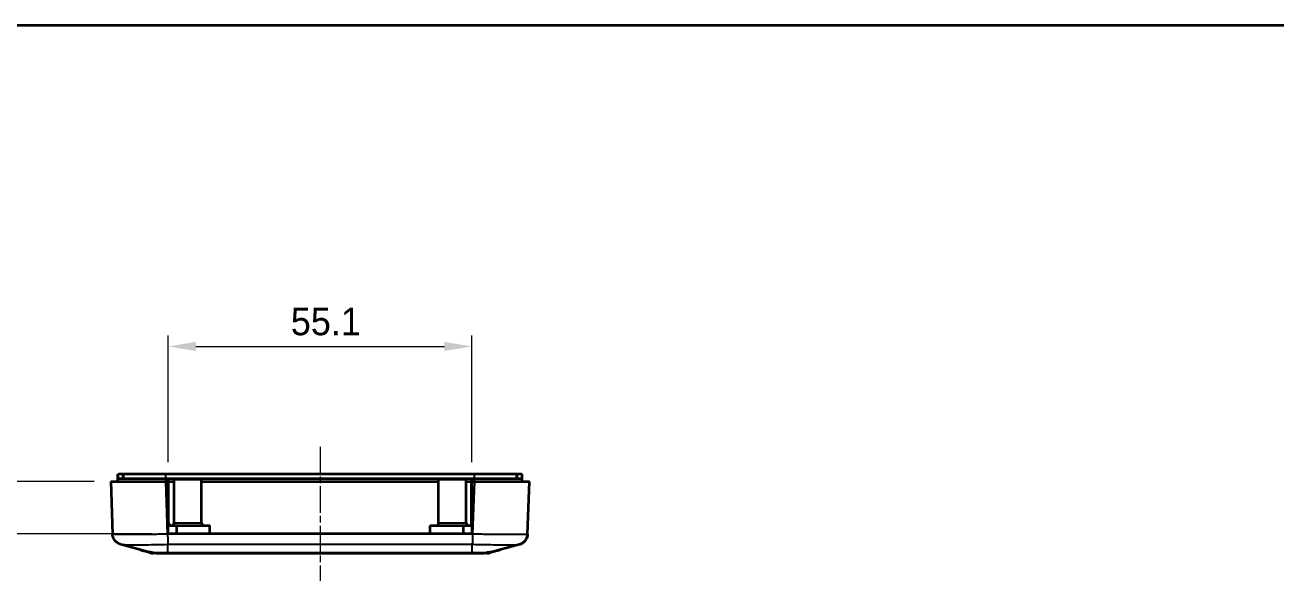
# Model space of a CAD drawing. Header units: millimetres. Extents: x 0 to 3058, y 0 to 562.
# Drawn here: x 2135 to 2362.1, y 459.7 to 562 of the extents above; entities that cross this region are included whole.
import ezdxf

# ---------------------------------------------------------------- set-up
doc = ezdxf.new("R2010")
doc.units = ezdxf.units.MM
doc.header["$LTSCALE"] = 1.5
doc.linetypes.add('CHAIN', pattern=[0.3543, 0.2362, -0.0295, 0.0591, -0.0295])
doc.layers.get('Defpoints').update_dxf_attribs({"lineweight": 25})
for name, color, linetype, lineweight in [('Border (ISO)', 7, 'Continuous', 35), ('Centerline (ISO)', 131, 'Continuous', 18), ('Dimension (ISO)', 7, 'Continuous', 18), ('Dimension (ISO) @ 1', 7, 'Continuous', 18), ('Visible (ISO)', 7, 'Continuous', 35), ('Visible Narrow (ISO)', 7, 'Continuous', 25)]:
    doc.layers.add(name, color=color, linetype=linetype, lineweight=lineweight)
doc.styles.add('Note Text (TK)', font='')
doc.styles.get('Note Text (TK)').set_extended_font_data('MS PGothic')
doc.dimstyles.new('Default - Method 1b (TK)', dxfattribs={"dimscale": 1.5, "dimtxt": 2.5, "dimasz": 2.5, "dimexe": 1, "dimexo": 1.5, "dimgap": 1, "dimtad": 1, "dimtoh": 1, "dimrnd": 1e-08, "dimdsep": 46, "dimtxsty": 'Note Text (TK)', "dimcen": 0.09, "dimdle": 5, "dimclrd": 100, "dimclre": 100, "dimclrt": 7, "dimadec": 1, "dimazin": 1, "dimtfac": 1, "dimtmove": 0, "dimatfit": 3, "dimfxl": 1, "dimtolj": 1, "dimlwd": -1, "dimlwe": -1, "dimarcsym": 0})

# ---------------------------------------------------------------- blocks, each defined once
blk = doc.blocks.new('図面枠 tk図枠')
at = {"layer": 'Border (ISO)'}
blk.add_line((14.5, 289), (405.5, 289), dxfattribs=at)
blk = doc.blocks.new('*D106')
at = {"layer": 'Defpoints', "color": 0}
for p in [(2150.57, 479.19), (2122.57, 469.69), (2161.02, 469.69)]:
    blk.add_point(p, dxfattribs=at)
at = {"layer": 'Dimension (ISO)', "color": 100}
for p, q in [((2122.57, 484.19), (2122.57, 489.19)), ((2147.57, 479.19), (2120.57, 479.19)), ((2122.57, 479.19), (2122.57, 469.69)), ((2158.02, 469.69), (2120.57, 469.69)), ((2122.57, 464.69), (2122.57, 459.69))]:
    blk.add_line(p, q, dxfattribs=at)
for points in [[(2121.73, 484.19), (2123.4, 484.19), (2122.57, 479.19)], [(2121.73, 464.69), (2123.4, 464.69), (2122.57, 469.69)]]:
    blk.add_solid(points, dxfattribs=at)
at = {"layer": 'Dimension (ISO)', "color": 7, "insert": (2118.07, 470.45), "char_height": 5, "attachment_point": 4, "rotation": 90, "style": 'Note Text (TK)'}
blk.add_mtext('\\A1;9.5', dxfattribs=at)
blk = doc.blocks.new('*D107')
at = {"layer": 'Defpoints', "color": 0}
for p in [(2216.12, 503.69), (2161.02, 479.69), (2216.12, 479.69)]:
    blk.add_point(p, dxfattribs=at)
at = {"layer": 'Dimension (ISO)', "color": 100}
for p, q in [((2161.02, 482.69), (2161.02, 505.69)), ((2216.12, 482.69), (2216.12, 505.69)), ((2166.02, 503.69), (2211.12, 503.69))]:
    blk.add_line(p, q, dxfattribs=at)
for points in [[(2166.02, 504.52), (2166.02, 502.86), (2161.02, 503.69)], [(2211.12, 504.52), (2211.12, 502.86), (2216.12, 503.69)]]:
    blk.add_solid(points, dxfattribs=at)
at = {"layer": 'Dimension (ISO)', "color": 7, "insert": (2183.25, 508.19), "char_height": 5, "attachment_point": 4, "style": 'Note Text (TK)'}
blk.add_mtext('\\A1;55.1', dxfattribs=at)

msp = doc.modelspace()

# ---------------------------------------------------------------- linework, layer by layer
at = {"layer": 'Centerline (ISO)', "linetype": 'CHAIN', "ltscale": 13.50107}
msp.add_line((2188.5728, 485.4917), (2188.5728, 461.1917), dxfattribs=at)
at = {"layer": 'Visible (ISO)'}
for p, q in [((2150.5728, 479.1917), (2160.5667, 479.1917)), ((2150.5728, 479.1917), (2150.9061, 469.6483)), ((2151.8728, 480.4917), (2151.9728, 480.4917)), ((2151.8728, 479.6917), (2151.8728, 480.4917)), ((2160.5667, 479.6917), (2151.8728, 479.6917)), ((2151.8728, 479.1917), (2151.8728, 479.6917)), ((2152.7728, 480.4917), (2151.9728, 480.4917)), ((2152.7728, 480.4917), (2152.8728, 480.4917)), ((2160.5709, 480.4917), (2152.8728, 480.4917)), ((2152.8728, 479.6917), (2152.8728, 480.4917)), ((2161.0228, 479.6917), (2160.5667, 479.6917)), ((2160.5667, 479.1917), (2161.0228, 479.1917)), ((2216.5748, 480.4917), (2160.5709, 480.4917)), ((2161.0228, 479.1917), (2161.0228, 479.6917)), ((2216.1228, 479.6917), (2161.0228, 479.6917)), ((2161.0228, 479.5917), (2161.0728, 479.5917)), ((2161.0228, 469.6917), (2161.0228, 479.1917)), ((2161.0728, 471.6917), (2161.0728, 479.5917)), ((2161.0728, 479.1917), (2162.0728, 479.1917)), ((2162.0728, 479.5917), (2167.0728, 479.5917)), ((2162.0728, 471.6917), (2162.0728, 479.5917)), ((2167.0728, 471.6917), (2167.0728, 479.5917)), ((2167.0728, 479.1917), (2210.0728, 479.1917)), ((2210.0728, 479.5917), (2215.0728, 479.5917)), ((2210.0728, 471.6917), (2210.0728, 479.5917)), ((2215.0728, 471.6917), (2215.0728, 479.5917)), ((2215.0728, 479.1917), (2216.0728, 479.1917)), ((2216.0728, 479.5917), (2216.1228, 479.5917)), ((2216.0728, 471.6917), (2216.0728, 479.5917)), ((2216.1228, 479.1917), (2216.1228, 479.6917)), ((2216.5789, 479.6917), (2216.1228, 479.6917)), ((2216.1228, 479.1917), (2216.1228, 469.6917)), ((2216.1228, 479.1917), (2216.5789, 479.1917)), ((2224.2728, 480.4917), (2216.5748, 480.4917)), ((2225.2728, 479.6917), (2216.5789, 479.6917)), ((2216.5789, 479.1917), (2226.5728, 479.1917)), ((2224.2728, 480.4917), (2224.3728, 480.4917)), ((2224.2728, 479.6917), (2224.2728, 480.4917)), ((2225.1728, 480.4917), (2224.3728, 480.4917)), ((2225.1728, 480.4917), (2225.2728, 480.4917)), ((2225.2728, 479.6917), (2225.2728, 480.4917)), ((2225.2728, 479.1917), (2225.2728, 479.6917)), ((2226.2395, 469.6477), (2226.5728, 479.1917)), ((2161.0228, 471.1917), (2162.5728, 471.1917)), ((2162.5728, 471.1917), (2168.5728, 471.1917)), ((2162.5728, 469.6917), (2162.5728, 471.1917)), ((2168.5728, 469.6917), (2168.5728, 471.1917)), ((2208.5728, 471.1917), (2214.5728, 471.1917)), ((2208.5728, 469.6917), (2208.5728, 471.1917)), ((2214.5728, 471.1917), (2216.1228, 471.1917)), ((2214.5728, 469.6917), (2214.5728, 471.1917)), ((2216.1228, 469.6917), (2161.0228, 469.6917)), ((2157.76, 466.2671), (2156.0962, 466.7375)), ((2159.2009, 466.1917), (2158.3041, 466.1917)), ((2159.2009, 466.1917), (2160.948, 466.1917)), ((2160.948, 466.1917), (2216.1976, 466.1917)), ((2216.1976, 466.1917), (2217.9447, 466.1917)), ((2218.8416, 466.1917), (2217.9447, 466.1917)), ((2221.0494, 466.7375), (2219.3857, 466.2671))]:
    msp.add_line(p, q, dxfattribs=at)
for centre, radius, start, end in [((2161.5728, 471.6917), 0.5, 180, 270), ((2161.5728, 471.6917), 0.5, 270, 0), ((2167.5728, 471.6917), 0.5, 180, 270), ((2209.5728, 471.6917), 0.5, 270, 0), ((2215.5728, 471.6917), 0.5, 180, 270), ((2215.5728, 471.6917), 0.5, 270, 0), ((2158.3039, 468.1917), 2, 254.23093, 270), ((2218.8417, 468.1917), 2, 270, 285.76907)]:
    msp.add_arc(centre, radius, start, end, dxfattribs=at)
for points, knots in [([(2152.3861, 467.7791), (2152.3472, 467.7901), (2152.3025, 467.8036), (2152.193, 467.8426), (2152.1284, 467.8677), (2151.9633, 467.9471), (2151.8625, 468), (2151.602, 468.1894), (2151.4355, 468.3257), (2151.1417, 468.7489), (2151.0202, 468.9864), (2150.9276, 469.3921), (2150.9106, 469.5195), (2150.9061, 469.6477)], [1.189555672, 1.189555672, 1.189555672, 1.189555672, 1.2013546008, 1.2013546008, 1.2131535296, 1.2131535296, 1.2249524584, 1.2249524584, 1.2367513872, 1.2367513872, 1.2450579298, 1.2450579298, 1.248550316, 1.248550316, 1.248550316, 1.248550316]), ([(2226.2395, 469.6477), (2226.232, 469.4332), (2226.1882, 469.2223), (2226.0504, 468.8385), (2225.9543, 468.6724), (2225.7347, 468.3692), (2225.613, 468.2544), (2225.3654, 468.0504), (2225.2522, 467.9858), (2225.069, 467.89), (2224.9978, 467.8606), (2224.878, 467.8151), (2224.8297, 467.7997), (2224.778, 467.7844), (2224.7686, 467.7817), (2224.7595, 467.7791)], [0.0007079774, 0.0007079774, 0.0007079774, 0.0007079774, 0.0065518099, 0.0065518099, 0.0130355885, 0.0130355885, 0.0215550524, 0.0215550524, 0.0333539812, 0.0333539812, 0.04515291, 0.04515291, 0.0569518388, 0.0569518388, 0.0597026215, 0.0597026215, 0.0597026215, 0.0597026215]), ([(2224.7595, 467.7791), (2224.7985, 467.7901), (2224.8431, 467.8036), (2224.9526, 467.8426), (2225.0172, 467.8677), (2225.1823, 467.9471), (2225.2831, 468), (2225.5436, 468.1894), (2225.7101, 468.3257), (2226.004, 468.7489), (2226.1254, 468.9864), (2226.218, 469.3921), (2226.235, 469.5194), (2226.2395, 469.6476)], [1.1895556723, 1.1895556723, 1.1895556723, 1.1895556723, 1.2013544975, 1.2013544975, 1.2131533227, 1.2131533227, 1.224952148, 1.224952148, 1.2367509732, 1.2367509732, 1.2450576797, 1.2450576797, 1.2485497984, 1.2485497984, 1.2485497984, 1.2485497984]), ([(2156.0126, 466.7595), (2156.083, 466.7397), (2156.1789, 466.7169), (2156.4508, 466.6585), (2156.6396, 466.6215), (2157.1366, 466.5275), (2157.4582, 466.4688), (2158.0447, 466.3585), (2158.2944, 466.3106), (2158.5446, 466.2601)], [-0.37306211, -0.37306211, -0.37306211, -0.37306211, -0.306121113, -0.306121113, -0.220565371, -0.220565371, -0.110928462, -0.110928462, -0.03399724, -0.03399724, -0.03399724, -0.03399724]), ([(2158.3041, 466.1917), (2158.2115, 466.1917), (2158.1197, 466.1981), (2157.9373, 466.2234), (2157.8473, 466.2424), (2157.76, 466.2671)], [-0.0563926452, -0.0563926452, -0.0563926452, -0.0563926452, -0.0284703173, -0.0284703173, 0, 0, 0, 0]), ([(2158.5446, 466.2601), (2158.6564, 466.2376), (2158.769, 466.2202), (2158.9888, 466.1975), (2159.0955, 466.1917), (2159.2009, 466.1917)], [-0.0667034986, -0.0667034986, -0.0667034986, -0.0667034986, -0.0325176309, -0.0325176309, -0.0000000047, -0.0000000047, -0.0000000047, -0.0000000047]), ([(2217.9447, 466.1917), (2218.0518, 466.1917), (2218.1603, 466.1977), (2218.3801, 466.2207), (2218.491, 466.2379), (2218.601, 466.2601)], [-0.0667245398, -0.0667245398, -0.0667245398, -0.0667245398, -0.0336620514, -0.0336620514, 0, 0, 0, 0]), ([(2218.601, 466.2601), (2218.7924, 466.2987), (2218.9836, 466.3358), (2219.4915, 466.4324), (2219.7964, 466.4883), (2220.3518, 466.5919), (2220.5959, 466.6384), (2220.936, 466.7097), (2221.0516, 466.7366), (2221.133, 466.7595)], [-0.363435919, -0.363435919, -0.363435919, -0.363435919, -0.304697337, -0.304697337, -0.204614643, -0.204614643, -0.102097776, -0.102097776, -0.024644335, -0.024644335, -0.024644335, -0.024644335]), ([(2219.3857, 466.2671), (2219.2983, 466.2424), (2219.2083, 466.2234), (2219.0259, 466.1981), (2218.9342, 466.1917), (2218.8416, 466.1917)], [-0.0563839782, -0.0563839782, -0.0563839782, -0.0563839782, -0.0279179742, -0.0279179742, 0, 0, 0, 0])]:
    msp.add_open_spline(points, degree=3, knots=knots, dxfattribs=at)
for points in [[(2156.0126, 466.7595), (2154.8041, 467.0996), (2153.5951, 467.4394), (2152.3861, 467.7791)], [(2157.7604, 466.2669), (2155.9707, 466.7723), (2154.1782, 467.2755), (2152.3861, 467.7791)], [(2224.7595, 467.7791), (2222.9675, 467.2755), (2221.1749, 466.7723), (2219.3852, 466.2669)], [(2224.7595, 467.7791), (2223.5505, 467.4394), (2222.3415, 467.0996), (2221.133, 466.7595)], [(2226.2395, 469.6477), (2226.2336, 469.4806), (2226.2066, 469.3142), (2226.1595, 469.1538)]]:
    msp.add_open_spline(points, degree=3, dxfattribs=at)
at = {"layer": 'Visible Narrow (ISO)'}
for p, q in [((2151.9728, 479.6917), (2151.9728, 480.4917)), ((2152.7728, 479.6917), (2152.7728, 480.4917)), ((2160.5667, 479.1917), (2160.5667, 479.6917)), ((2160.9, 469.6477), (2160.5667, 479.1917)), ((2160.5709, 479.6917), (2160.5709, 480.4917)), ((2216.5789, 479.1917), (2216.2456, 469.6483)), ((2216.5748, 479.6917), (2216.5748, 480.4917)), ((2216.5789, 479.1917), (2216.5789, 479.6917)), ((2224.3728, 479.6917), (2224.3728, 480.4917)), ((2225.1728, 479.6917), (2225.1728, 480.4917)), ((2161.0228, 471.6917), (2161.0728, 471.6917)), ((2162.0728, 471.6917), (2167.0728, 471.6917)), ((2210.0728, 471.6917), (2215.0728, 471.6917)), ((2216.0728, 471.6917), (2216.1228, 471.6917)), ((2216.2456, 469.6483), (2160.9, 469.6483)), ((2160.9509, 467.7936), (2216.1947, 467.7936)), ((2160.9509, 466.2671), (2160.9509, 467.7935)), ((2216.1947, 466.2671), (2216.1947, 467.7935)), ((2216.1947, 466.2671), (2160.9509, 466.2671))]:
    msp.add_line(p, q, dxfattribs=at)
for points, knots in [([(2160.9, 469.6477), (2159.9923, 469.6248), (2159.0733, 469.6049), (2157.1825, 469.5707), (2156.2261, 469.5577), (2154.806, 469.5459), (2154.2962, 469.5436), (2153.6061, 469.5436), (2153.3862, 469.5442), (2152.8456, 469.5471), (2152.5437, 469.5504), (2151.8536, 469.5627), (2151.5241, 469.5738), (2151.0372, 469.6043), (2150.9069, 469.6245), (2150.9061, 469.6477)], [0.0007085, 0.0007085, 0.0007085, 0.0007085, 0.2186202, 0.2186202, 0.46847186, 0.46847186, 0.62462915, 0.62462915, 0.70270779, 0.70270779, 0.82763362, 0.82763362, 1.02751495, 1.02751495, 1.24855032, 1.24855032, 1.24855032, 1.24855032]), ([(2152.3864, 467.7791), (2152.4312, 467.7666), (2152.5352, 467.7555), (2152.8963, 467.7346), (2153.1798, 467.7258), (2153.7726, 467.7161), (2154.0319, 467.7134), (2154.4959, 467.7111), (2154.6846, 467.7106), (2155.2768, 467.7106), (2155.714, 467.7125), (2156.9322, 467.7219), (2157.7525, 467.7322), (2159.3774, 467.7594), (2160.1688, 467.7753), (2160.9509, 467.7935)], [-1.18955567, -1.18955567, -1.18955567, -1.18955567, -1.02751495, -1.02751495, -0.82763362, -0.82763362, -0.70270779, -0.70270779, -0.62462915, -0.62462915, -0.46847186, -0.46847186, -0.2186202, -0.2186202, 0, 0, 0, 0]), ([(2160.9, 469.6483), (2160.9042, 469.4384), (2160.9085, 469.2297), (2160.9127, 469.0323), (2160.9169, 468.835), (2160.9212, 468.6492), (2160.9254, 468.4839), (2160.9297, 468.3186), (2160.9339, 468.1739), (2160.9382, 468.0569), (2160.9424, 467.94), (2160.9466, 467.8507), (2160.9509, 467.7936)], [0, 0, 0, 0, 0.25000324, 0.25000324, 0.25000324, 0.50000648, 0.50000648, 0.50000648, 0.75000972, 0.75000972, 0.75000972, 1.00001296, 1.00001296, 1.00001296, 1.00001296]), ([(2216.2456, 469.6477), (2216.2401, 469.4378), (2216.2346, 469.2291), (2216.2293, 469.0319), (2216.2241, 468.8346), (2216.2191, 468.6488), (2216.2146, 468.4836), (2216.2101, 468.3183), (2216.206, 468.1737), (2216.2027, 468.0568), (2216.1993, 467.9398), (2216.1966, 467.8506), (2216.1947, 467.7935)], [0, 0, 0, 0, 0.25000006, 0.25000006, 0.25000006, 0.50000013, 0.50000013, 0.50000013, 0.75000019, 0.75000019, 0.75000019, 1.00000025, 1.00000025, 1.00000025, 1.00000025]), ([(2216.1947, 467.7935), (2216.9879, 467.775), (2217.7909, 467.7589), (2219.2514, 467.7346), (2219.9118, 467.7258), (2220.922, 467.7161), (2221.2935, 467.7134), (2221.8583, 467.7111), (2222.0663, 467.7106), (2222.6584, 467.7106), (2223.0182, 467.7125), (2223.8331, 467.7219), (2224.2122, 467.7322), (2224.6144, 467.7559), (2224.7153, 467.7668), (2224.7593, 467.7791)], [-1.24925829, -1.24925829, -1.24925829, -1.24925829, -1.02751495, -1.02751495, -0.82763362, -0.82763362, -0.70270779, -0.70270779, -0.62462915, -0.62462915, -0.46847186, -0.46847186, -0.2186202, -0.2186202, -0.05970262, -0.05970262, -0.05970262, -0.05970262]), ([(2226.2395, 469.6477), (2226.2387, 469.6248), (2226.1121, 469.6049), (2225.5784, 469.5707), (2225.1376, 469.5577), (2224.1887, 469.5459), (2223.7696, 469.5436), (2223.0794, 469.5436), (2222.8371, 469.5442), (2222.1787, 469.5471), (2221.7456, 469.5504), (2220.5678, 469.5627), (2219.7979, 469.5738), (2218.0987, 469.6043), (2217.1664, 469.6245), (2216.2456, 469.6477)], [0.0007085, 0.0007085, 0.0007085, 0.0007085, 0.2186202, 0.2186202, 0.46847186, 0.46847186, 0.62462915, 0.62462915, 0.70270779, 0.70270779, 0.82763362, 0.82763362, 1.02751495, 1.02751495, 1.24855031, 1.24855031, 1.24855031, 1.24855031]), ([(2160.9509, 466.2671), (2160.6553, 466.2655), (2160.3575, 466.2641), (2159.8163, 466.2621), (2159.5721, 466.2613), (2159.1988, 466.2605), (2159.0615, 466.2603), (2158.8528, 466.2601), (2158.7759, 466.2601), (2158.6483, 466.2601), (2158.5955, 466.2601), (2158.5446, 466.2601)], [-0.413526312, -0.413526312, -0.413526312, -0.413526312, -0.340125391, -0.340125391, -0.273961181, -0.273961181, -0.23260855, -0.23260855, -0.206763156, -0.206763156, -0.187435389, -0.187435389, -0.187435389, -0.187435389]), ([(2160.948, 466.1917), (2160.948, 466.1917), (2160.948, 466.1917), (2160.9485, 466.1918), (2160.949, 466.1981), (2160.95, 466.2232), (2160.9504, 466.2421), (2160.9509, 466.2671)], [-0.0551282943, -0.0551282943, -0.0551282943, -0.0551282943, -0.0548724684, -0.0548724684, -0.0275641608, -0.0275641608, 0, 0, 0, 0]), ([(2216.1976, 466.1917), (2216.1976, 466.1917), (2216.1976, 466.1917), (2216.1971, 466.1918), (2216.1966, 466.1981), (2216.1957, 466.2232), (2216.1952, 466.2421), (2216.1947, 466.2671)], [-0.0002558258, -0.0002558258, -0.0002558258, -0.0002558258, 0, 0, 0.0273082999, 0.0273082999, 0.0548724531, 0.0548724531, 0.0548724531, 0.0548724531]), ([(2218.601, 466.2601), (2218.5502, 466.2601), (2218.4973, 466.2601), (2218.2967, 466.2601), (2218.1351, 466.2602), (2217.685, 466.261), (2217.3819, 466.2619), (2216.7797, 466.2642), (2216.4861, 466.2655), (2216.1947, 466.2671)], [-0.226090923, -0.226090923, -0.226090923, -0.226090923, -0.206763156, -0.206763156, -0.155072367, -0.155072367, -0.072367104, -0.072367104, 0, 0, 0, 0])]:
    msp.add_open_spline(points, degree=3, knots=knots, dxfattribs=at)
msp.add_open_spline([(2157.7599, 466.2671), (2157.76, 466.2671), (2157.7602, 466.267), (2157.7604, 466.2669)], degree=3, dxfattribs=at)

# ---------------------------------------------------------------- block references
at = {"xscale": 2, "yscale": 2, "zscale": 2}
msp.add_blockref('図面枠 tk図枠', (1971, -16), dxfattribs=at)

# ---------------------------------------------------------------- dimensions: what is measured, and where the dimension line sits
at = {"layer": 'Dimension (ISO) @ 1', "color": 100}
dim = msp.add_linear_dim(base=(2216.1228, 503.6917), p1=(2161.0228, 479.6917), p2=(2216.1228, 479.6917), dimstyle='Default - Method 1b (TK)', override={"dimscale": 1, "dimtxt": 5, "dimasz": 5, "dimexe": 2, "dimexo": 3, "dimgap": 2, "dimtoh": 0, "dimdec": 2, "dimcen": 0.18, "dimtol": 0, "dimlim": 0, "dimtp": 0, "dimtm": 0, "dimtdec": 2, "dimtix": 0, "dimtofl": 0, "dimtmove": 0, "dimatfit": 1}, dxfattribs=at)
dim.commit()
dim.dimension.update_dxf_attribs({"geometry": '*D107', "text_midpoint": (2188.5728, 503.6917), "dimtype": 128})
dim = msp.add_linear_dim(base=(2122.5667, 469.6917), p1=(2150.5728, 479.1917), p2=(2161.0228, 469.6917), angle=90, dimstyle='Default - Method 1b (TK)', override={"dimscale": 1, "dimtxt": 5, "dimasz": 5, "dimexe": 2, "dimexo": 3, "dimgap": 2, "dimtoh": 0, "dimdec": 2, "dimcen": 0.18, "dimtol": 0, "dimlim": 0, "dimtp": 0, "dimtm": 0, "dimtdec": 2, "dimtix": 0, "dimtofl": 1, "dimtmove": 0, "dimatfit": 1}, dxfattribs=at)
dim.commit()
dim.dimension.update_dxf_attribs({"geometry": '*D106', "text_midpoint": (2122.5667, 474.4417), "dimtype": 128})

doc.saveas('drawing.dxf')
